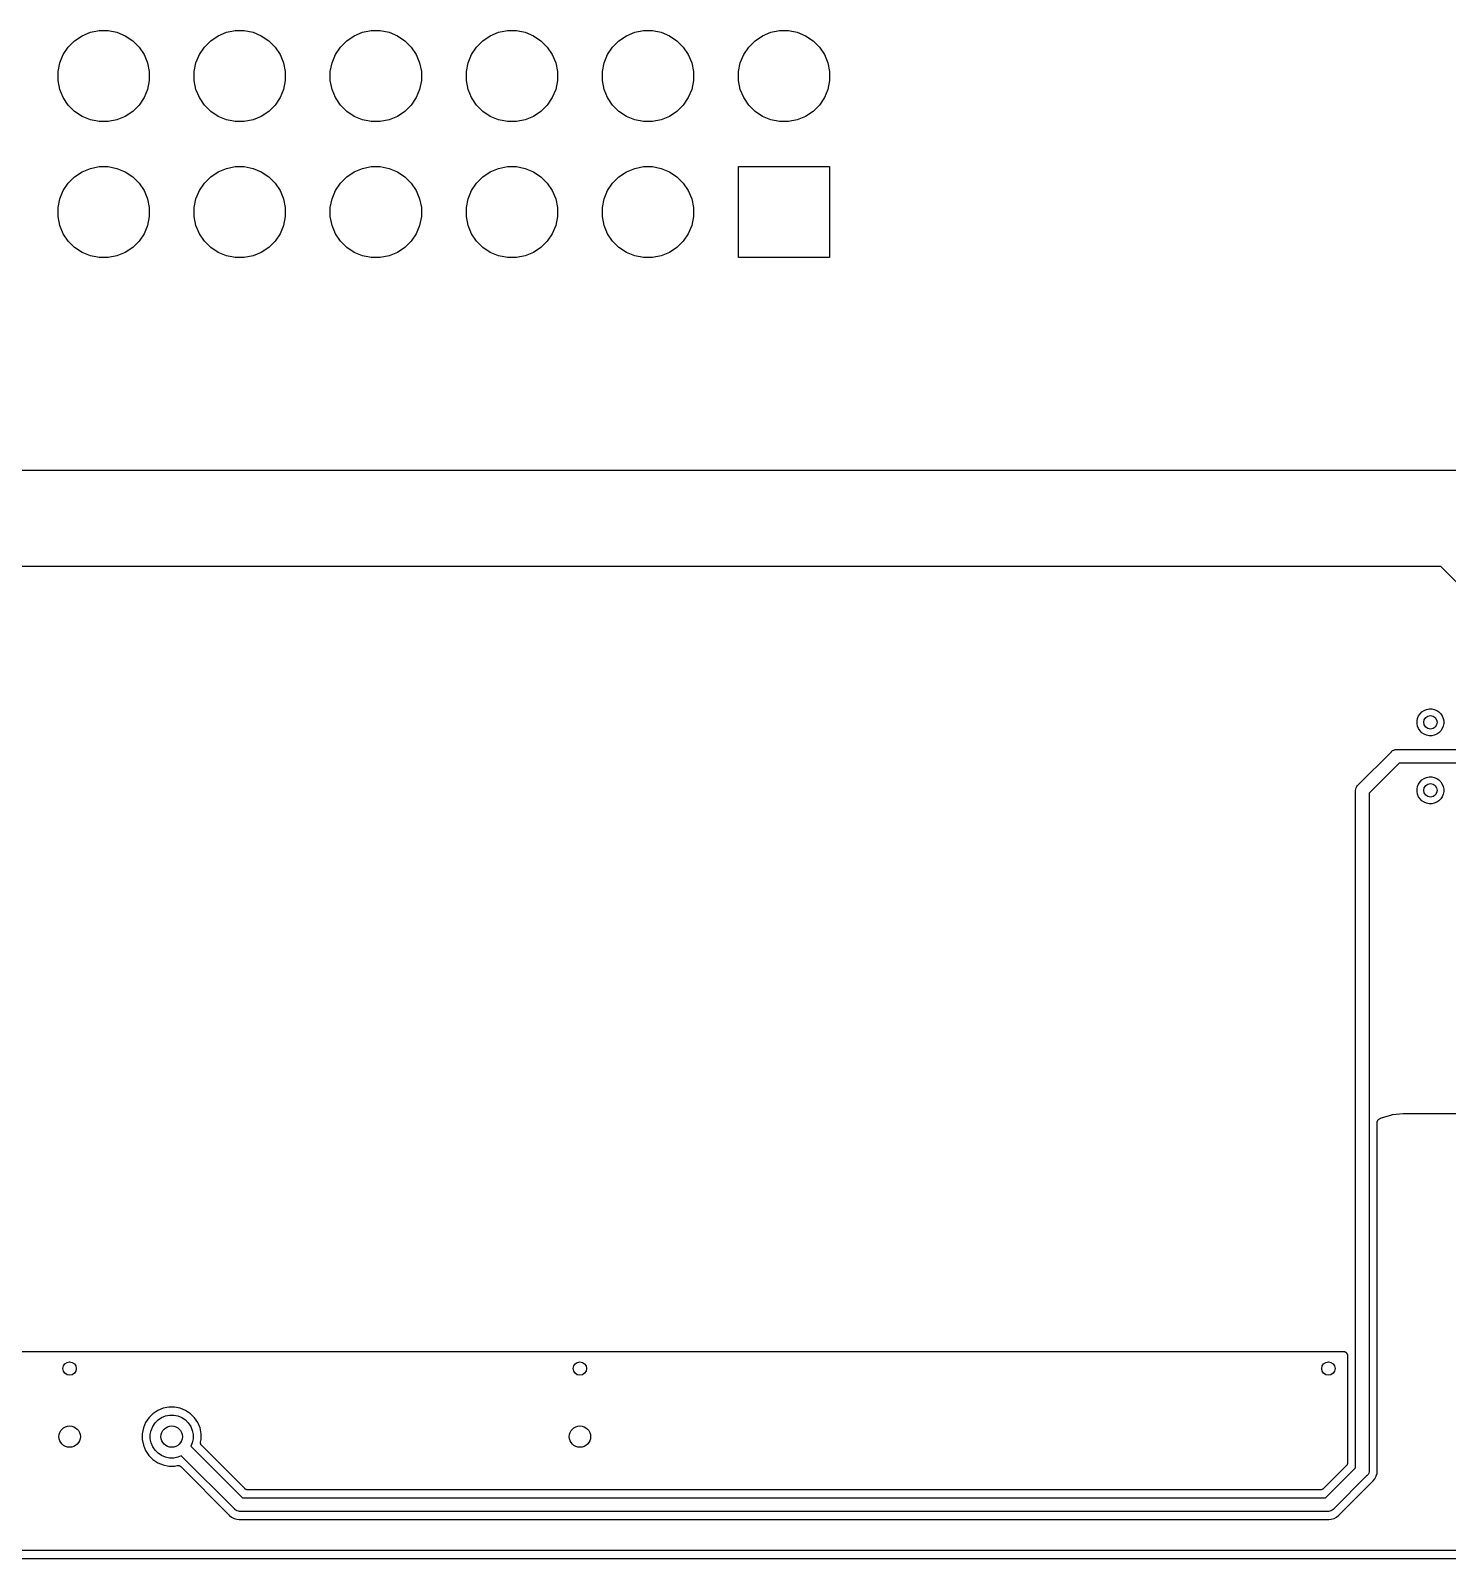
# Model space of a CAD drawing. Extents: x 4.56 to 9.07, y -4.98 to -1.89.
# Drawn here: x 5.546 to 6.588, y -3.015 to -1.892 of the extents above; entities that cross this region are included whole.
import ezdxf

# ---------------------------------------------------------------- set-up
doc = ezdxf.new("R2010")
doc.units = 0
doc.header["$MEASUREMENT"] = 0
doc.layers.add('BLACK', color=7, linetype='CONTINUOUS')

msp = doc.modelspace()

# ---------------------------------------------------------------- linework, layer by layer
at = {"layer": 'BLACK', "linetype": 'CONTINUOUS'}
for p, q in [((5.57867, -1.89901), (5.58415, -1.89534)), ((5.58415, -1.89534), (5.59024, -1.89282)), ((5.59024, -1.89282), (5.5967, -1.89154)), ((5.5967, -1.89154), (5.6033, -1.89154)), ((5.6033, -1.89154), (5.60976, -1.89282)), ((5.60976, -1.89282), (5.61585, -1.89534)), ((5.61585, -1.89534), (5.62133, -1.89901)), ((5.67867, -1.89901), (5.68415, -1.89534)), ((5.68415, -1.89534), (5.69024, -1.89282)), ((5.69024, -1.89282), (5.6967, -1.89154)), ((5.6967, -1.89154), (5.7033, -1.89154)), ((5.7033, -1.89154), (5.70976, -1.89282)), ((5.70976, -1.89282), (5.71585, -1.89534)), ((5.71585, -1.89534), (5.72133, -1.89901)), ((5.77867, -1.89901), (5.78415, -1.89534)), ((5.78415, -1.89534), (5.79024, -1.89282)), ((5.79024, -1.89282), (5.7967, -1.89154)), ((5.7967, -1.89154), (5.8033, -1.89154)), ((5.8033, -1.89154), (5.80976, -1.89282)), ((5.80976, -1.89282), (5.81585, -1.89534)), ((5.81585, -1.89534), (5.82133, -1.89901)), ((5.87867, -1.89901), (5.88415, -1.89534)), ((5.88415, -1.89534), (5.89024, -1.89282)), ((5.89024, -1.89282), (5.8967, -1.89154)), ((5.8967, -1.89154), (5.9033, -1.89154)), ((5.9033, -1.89154), (5.90976, -1.89282)), ((5.90976, -1.89282), (5.91585, -1.89534)), ((5.91585, -1.89534), (5.92133, -1.89901)), ((5.97867, -1.89901), (5.98415, -1.89534)), ((5.98415, -1.89534), (5.99024, -1.89282)), ((5.99024, -1.89282), (5.9967, -1.89154)), ((5.9967, -1.89154), (6.0033, -1.89154)), ((6.0033, -1.89154), (6.00976, -1.89282)), ((6.00976, -1.89282), (6.01585, -1.89534)), ((6.01585, -1.89534), (6.02133, -1.89901)), ((6.07867, -1.89901), (6.08415, -1.89534)), ((6.08415, -1.89534), (6.09024, -1.89282)), ((6.09024, -1.89282), (6.0967, -1.89154)), ((6.0967, -1.89154), (6.1033, -1.89154)), ((6.1033, -1.89154), (6.10976, -1.89282)), ((6.10976, -1.89282), (6.11585, -1.89534)), ((6.11585, -1.89534), (6.12133, -1.89901)), ((5.56782, -1.91524), (5.57034, -1.90915)), ((5.57034, -1.90915), (5.57401, -1.90367)), ((5.57401, -1.90367), (5.57867, -1.89901)), ((5.62133, -1.89901), (5.62599, -1.90367)), ((5.62599, -1.90367), (5.62966, -1.90915)), ((5.62966, -1.90915), (5.63218, -1.91524)), ((5.66782, -1.91524), (5.67034, -1.90915)), ((5.67034, -1.90915), (5.67401, -1.90367)), ((5.67401, -1.90367), (5.67867, -1.89901)), ((5.72133, -1.89901), (5.72599, -1.90367)), ((5.72599, -1.90367), (5.72966, -1.90915)), ((5.72966, -1.90915), (5.73218, -1.91524)), ((5.76782, -1.91524), (5.77034, -1.90915)), ((5.77034, -1.90915), (5.77401, -1.90367)), ((5.77401, -1.90367), (5.77867, -1.89901)), ((5.82133, -1.89901), (5.82599, -1.90367)), ((5.82599, -1.90367), (5.82966, -1.90915)), ((5.82966, -1.90915), (5.83218, -1.91524)), ((5.86782, -1.91524), (5.87034, -1.90915)), ((5.87034, -1.90915), (5.87401, -1.90367)), ((5.87401, -1.90367), (5.87867, -1.89901)), ((5.92133, -1.89901), (5.92599, -1.90367)), ((5.92599, -1.90367), (5.92966, -1.90915)), ((5.92966, -1.90915), (5.93218, -1.91524)), ((5.96782, -1.91524), (5.97034, -1.90915)), ((5.97034, -1.90915), (5.97401, -1.90367)), ((5.97401, -1.90367), (5.97867, -1.89901)), ((6.02133, -1.89901), (6.02599, -1.90367)), ((6.02599, -1.90367), (6.02966, -1.90915)), ((6.02966, -1.90915), (6.03218, -1.91524)), ((6.06782, -1.91524), (6.07034, -1.90915)), ((6.07034, -1.90915), (6.07401, -1.90367)), ((6.07401, -1.90367), (6.07867, -1.89901)), ((6.12133, -1.89901), (6.12599, -1.90367)), ((6.12599, -1.90367), (6.12966, -1.90915)), ((6.12966, -1.90915), (6.13218, -1.91524)), ((5.56654, -1.9217), (5.56782, -1.91524)), ((5.63218, -1.91524), (5.63346, -1.9217)), ((5.66654, -1.9217), (5.66782, -1.91524)), ((5.73218, -1.91524), (5.73346, -1.9217)), ((5.76654, -1.9217), (5.76782, -1.91524)), ((5.83218, -1.91524), (5.83346, -1.9217)), ((5.86654, -1.9217), (5.86782, -1.91524)), ((5.93218, -1.91524), (5.93346, -1.9217)), ((5.96654, -1.9217), (5.96782, -1.91524)), ((6.03218, -1.91524), (6.03346, -1.9217)), ((6.06654, -1.9217), (6.06782, -1.91524)), ((6.13218, -1.91524), (6.13346, -1.9217)), ((5.56654, -1.9283), (5.56654, -1.9217)), ((5.56782, -1.93476), (5.56654, -1.9283)), ((5.63346, -1.9283), (5.63218, -1.93476)), ((5.63346, -1.9217), (5.63346, -1.9283)), ((5.66654, -1.9283), (5.66654, -1.9217)), ((5.66782, -1.93476), (5.66654, -1.9283)), ((5.73346, -1.9283), (5.73218, -1.93476)), ((5.73346, -1.9217), (5.73346, -1.9283)), ((5.76654, -1.9283), (5.76654, -1.9217)), ((5.76782, -1.93476), (5.76654, -1.9283)), ((5.83346, -1.9283), (5.83218, -1.93476)), ((5.83346, -1.9217), (5.83346, -1.9283)), ((5.86654, -1.9283), (5.86654, -1.9217)), ((5.86782, -1.93476), (5.86654, -1.9283)), ((5.93346, -1.9283), (5.93218, -1.93476)), ((5.93346, -1.9217), (5.93346, -1.9283)), ((5.96654, -1.9283), (5.96654, -1.9217)), ((5.96782, -1.93476), (5.96654, -1.9283)), ((6.03346, -1.9283), (6.03218, -1.93476)), ((6.03346, -1.9217), (6.03346, -1.9283)), ((6.06654, -1.9283), (6.06654, -1.9217)), ((6.06782, -1.93476), (6.06654, -1.9283)), ((6.13346, -1.9283), (6.13218, -1.93476)), ((6.13346, -1.9217), (6.13346, -1.9283)), ((5.57034, -1.94085), (5.56782, -1.93476)), ((5.57401, -1.94633), (5.57034, -1.94085)), ((5.62966, -1.94085), (5.62599, -1.94633)), ((5.63218, -1.93476), (5.62966, -1.94085)), ((5.67034, -1.94085), (5.66782, -1.93476)), ((5.67401, -1.94633), (5.67034, -1.94085)), ((5.72966, -1.94085), (5.72599, -1.94633)), ((5.73218, -1.93476), (5.72966, -1.94085)), ((5.77034, -1.94085), (5.76782, -1.93476)), ((5.77401, -1.94633), (5.77034, -1.94085)), ((5.82966, -1.94085), (5.82599, -1.94633)), ((5.83218, -1.93476), (5.82966, -1.94085)), ((5.87034, -1.94085), (5.86782, -1.93476)), ((5.87401, -1.94633), (5.87034, -1.94085)), ((5.92966, -1.94085), (5.92599, -1.94633)), ((5.93218, -1.93476), (5.92966, -1.94085)), ((5.97034, -1.94085), (5.96782, -1.93476)), ((5.97401, -1.94633), (5.97034, -1.94085)), ((6.02966, -1.94085), (6.02599, -1.94633)), ((6.03218, -1.93476), (6.02966, -1.94085)), ((6.07034, -1.94085), (6.06782, -1.93476)), ((6.07401, -1.94633), (6.07034, -1.94085)), ((6.12966, -1.94085), (6.12599, -1.94633)), ((6.13218, -1.93476), (6.12966, -1.94085)), ((5.57867, -1.95099), (5.57401, -1.94633)), ((5.58415, -1.95466), (5.57867, -1.95099)), ((5.62133, -1.95099), (5.61585, -1.95466)), ((5.62599, -1.94633), (5.62133, -1.95099)), ((5.67867, -1.95099), (5.67401, -1.94633)), ((5.68415, -1.95466), (5.67867, -1.95099)), ((5.72133, -1.95099), (5.71585, -1.95466)), ((5.72599, -1.94633), (5.72133, -1.95099)), ((5.77867, -1.95099), (5.77401, -1.94633)), ((5.78415, -1.95466), (5.77867, -1.95099)), ((5.82133, -1.95099), (5.81585, -1.95466)), ((5.82599, -1.94633), (5.82133, -1.95099)), ((5.87867, -1.95099), (5.87401, -1.94633)), ((5.88415, -1.95466), (5.87867, -1.95099)), ((5.92133, -1.95099), (5.91585, -1.95466)), ((5.92599, -1.94633), (5.92133, -1.95099)), ((5.97867, -1.95099), (5.97401, -1.94633)), ((5.98415, -1.95466), (5.97867, -1.95099)), ((6.02133, -1.95099), (6.01585, -1.95466)), ((6.02599, -1.94633), (6.02133, -1.95099)), ((6.07867, -1.95099), (6.07401, -1.94633)), ((6.08415, -1.95466), (6.07867, -1.95099)), ((6.12133, -1.95099), (6.11585, -1.95466)), ((6.12599, -1.94633), (6.12133, -1.95099)), ((5.59024, -1.95718), (5.58415, -1.95466)), ((5.5967, -1.95846), (5.59024, -1.95718)), ((5.6033, -1.95846), (5.5967, -1.95846)), ((5.60976, -1.95718), (5.6033, -1.95846)), ((5.61585, -1.95466), (5.60976, -1.95718)), ((5.69024, -1.95718), (5.68415, -1.95466)), ((5.6967, -1.95846), (5.69024, -1.95718)), ((5.7033, -1.95846), (5.6967, -1.95846)), ((5.70976, -1.95718), (5.7033, -1.95846)), ((5.71585, -1.95466), (5.70976, -1.95718)), ((5.79024, -1.95718), (5.78415, -1.95466)), ((5.7967, -1.95846), (5.79024, -1.95718)), ((5.8033, -1.95846), (5.7967, -1.95846)), ((5.80976, -1.95718), (5.8033, -1.95846)), ((5.81585, -1.95466), (5.80976, -1.95718)), ((5.89024, -1.95718), (5.88415, -1.95466)), ((5.8967, -1.95846), (5.89024, -1.95718)), ((5.9033, -1.95846), (5.8967, -1.95846)), ((5.90976, -1.95718), (5.9033, -1.95846)), ((5.91585, -1.95466), (5.90976, -1.95718)), ((5.99024, -1.95718), (5.98415, -1.95466)), ((5.9967, -1.95846), (5.99024, -1.95718)), ((6.0033, -1.95846), (5.9967, -1.95846)), ((6.00976, -1.95718), (6.0033, -1.95846)), ((6.01585, -1.95466), (6.00976, -1.95718)), ((6.09024, -1.95718), (6.08415, -1.95466)), ((6.0967, -1.95846), (6.09024, -1.95718)), ((6.1033, -1.95846), (6.0967, -1.95846)), ((6.10976, -1.95718), (6.1033, -1.95846)), ((6.11585, -1.95466), (6.10976, -1.95718)), ((5.57867, -1.99901), (5.58415, -1.99534)), ((5.58415, -1.99534), (5.59024, -1.99282)), ((5.59024, -1.99282), (5.5967, -1.99154)), ((5.5967, -1.99154), (5.6033, -1.99154)), ((5.6033, -1.99154), (5.60976, -1.99282)), ((5.60976, -1.99282), (5.61585, -1.99534)), ((5.61585, -1.99534), (5.62133, -1.99901)), ((5.67867, -1.99901), (5.68415, -1.99534)), ((5.68415, -1.99534), (5.69024, -1.99282)), ((5.69024, -1.99282), (5.6967, -1.99154)), ((5.6967, -1.99154), (5.7033, -1.99154)), ((5.7033, -1.99154), (5.70976, -1.99282)), ((5.70976, -1.99282), (5.71585, -1.99534)), ((5.71585, -1.99534), (5.72133, -1.99901)), ((5.77867, -1.99901), (5.78415, -1.99534)), ((5.78415, -1.99534), (5.79024, -1.99282)), ((5.79024, -1.99282), (5.7967, -1.99154)), ((5.7967, -1.99154), (5.8033, -1.99154)), ((5.8033, -1.99154), (5.80976, -1.99282)), ((5.80976, -1.99282), (5.81585, -1.99534)), ((5.81585, -1.99534), (5.82133, -1.99901)), ((5.87867, -1.99901), (5.88415, -1.99534)), ((5.88415, -1.99534), (5.89024, -1.99282)), ((5.89024, -1.99282), (5.8967, -1.99154)), ((5.8967, -1.99154), (5.9033, -1.99154)), ((5.9033, -1.99154), (5.90976, -1.99282)), ((5.90976, -1.99282), (5.91585, -1.99534)), ((5.91585, -1.99534), (5.92133, -1.99901)), ((5.97867, -1.99901), (5.98415, -1.99534)), ((5.98415, -1.99534), (5.99024, -1.99282)), ((5.99024, -1.99282), (5.9967, -1.99154)), ((5.9967, -1.99154), (6.0033, -1.99154)), ((6.0033, -1.99154), (6.00976, -1.99282)), ((6.00976, -1.99282), (6.01585, -1.99534)), ((6.01585, -1.99534), (6.02133, -1.99901)), ((6.06654, -2.05846), (6.06654, -1.99154)), ((6.06654, -1.99154), (6.13346, -1.99154)), ((6.13346, -1.99154), (6.13346, -2.05846)), ((5.56782, -2.01524), (5.57034, -2.00915)), ((5.57034, -2.00915), (5.57401, -2.00367)), ((5.57401, -2.00367), (5.57867, -1.99901)), ((5.62133, -1.99901), (5.62599, -2.00367)), ((5.62599, -2.00367), (5.62966, -2.00915)), ((5.62966, -2.00915), (5.63218, -2.01524)), ((5.66782, -2.01524), (5.67034, -2.00915)), ((5.67034, -2.00915), (5.67401, -2.00367)), ((5.67401, -2.00367), (5.67867, -1.99901)), ((5.72133, -1.99901), (5.72599, -2.00367)), ((5.72599, -2.00367), (5.72966, -2.00915)), ((5.72966, -2.00915), (5.73218, -2.01524)), ((5.76782, -2.01524), (5.77034, -2.00915)), ((5.77034, -2.00915), (5.77401, -2.00367)), ((5.77401, -2.00367), (5.77867, -1.99901)), ((5.82133, -1.99901), (5.82599, -2.00367)), ((5.82599, -2.00367), (5.82966, -2.00915)), ((5.82966, -2.00915), (5.83218, -2.01524)), ((5.86782, -2.01524), (5.87034, -2.00915)), ((5.87034, -2.00915), (5.87401, -2.00367)), ((5.87401, -2.00367), (5.87867, -1.99901)), ((5.92133, -1.99901), (5.92599, -2.00367)), ((5.92599, -2.00367), (5.92966, -2.00915)), ((5.92966, -2.00915), (5.93218, -2.01524)), ((5.96782, -2.01524), (5.97034, -2.00915)), ((5.97034, -2.00915), (5.97401, -2.00367)), ((5.97401, -2.00367), (5.97867, -1.99901)), ((6.02133, -1.99901), (6.02599, -2.00367)), ((6.02599, -2.00367), (6.02966, -2.00915)), ((6.02966, -2.00915), (6.03218, -2.01524)), ((5.56654, -2.0217), (5.56782, -2.01524)), ((5.63218, -2.01524), (5.63346, -2.0217)), ((5.66654, -2.0217), (5.66782, -2.01524)), ((5.73218, -2.01524), (5.73346, -2.0217)), ((5.76654, -2.0217), (5.76782, -2.01524)), ((5.83218, -2.01524), (5.83346, -2.0217)), ((5.86654, -2.0217), (5.86782, -2.01524)), ((5.93218, -2.01524), (5.93346, -2.0217)), ((5.96654, -2.0217), (5.96782, -2.01524)), ((6.03218, -2.01524), (6.03346, -2.0217)), ((5.56654, -2.0283), (5.56654, -2.0217)), ((5.56782, -2.03476), (5.56654, -2.0283)), ((5.63346, -2.0283), (5.63218, -2.03476)), ((5.63346, -2.0217), (5.63346, -2.0283)), ((5.66654, -2.0283), (5.66654, -2.0217)), ((5.66782, -2.03476), (5.66654, -2.0283)), ((5.73346, -2.0283), (5.73218, -2.03476)), ((5.73346, -2.0217), (5.73346, -2.0283)), ((5.76654, -2.0283), (5.76654, -2.0217)), ((5.76782, -2.03476), (5.76654, -2.0283)), ((5.83346, -2.0283), (5.83218, -2.03476)), ((5.83346, -2.0217), (5.83346, -2.0283)), ((5.86654, -2.0283), (5.86654, -2.0217)), ((5.86782, -2.03476), (5.86654, -2.0283)), ((5.93346, -2.0283), (5.93218, -2.03476)), ((5.93346, -2.0217), (5.93346, -2.0283)), ((5.96654, -2.0283), (5.96654, -2.0217)), ((5.96782, -2.03476), (5.96654, -2.0283)), ((6.03346, -2.0283), (6.03218, -2.03476)), ((6.03346, -2.0217), (6.03346, -2.0283)), ((5.57034, -2.04085), (5.56782, -2.03476)), ((5.57401, -2.04633), (5.57034, -2.04085)), ((5.62966, -2.04085), (5.62599, -2.04633)), ((5.63218, -2.03476), (5.62966, -2.04085)), ((5.67034, -2.04085), (5.66782, -2.03476)), ((5.67401, -2.04633), (5.67034, -2.04085)), ((5.72966, -2.04085), (5.72599, -2.04633)), ((5.73218, -2.03476), (5.72966, -2.04085)), ((5.77034, -2.04085), (5.76782, -2.03476)), ((5.77401, -2.04633), (5.77034, -2.04085)), ((5.82966, -2.04085), (5.82599, -2.04633)), ((5.83218, -2.03476), (5.82966, -2.04085)), ((5.87034, -2.04085), (5.86782, -2.03476)), ((5.87401, -2.04633), (5.87034, -2.04085)), ((5.92966, -2.04085), (5.92599, -2.04633)), ((5.93218, -2.03476), (5.92966, -2.04085)), ((5.97034, -2.04085), (5.96782, -2.03476)), ((5.97401, -2.04633), (5.97034, -2.04085)), ((6.02966, -2.04085), (6.02599, -2.04633)), ((6.03218, -2.03476), (6.02966, -2.04085)), ((5.57867, -2.05099), (5.57401, -2.04633)), ((5.58415, -2.05466), (5.57867, -2.05099)), ((5.59024, -2.05718), (5.58415, -2.05466)), ((5.61585, -2.05466), (5.60976, -2.05718)), ((5.62133, -2.05099), (5.61585, -2.05466)), ((5.62599, -2.04633), (5.62133, -2.05099)), ((5.67867, -2.05099), (5.67401, -2.04633)), ((5.68415, -2.05466), (5.67867, -2.05099)), ((5.69024, -2.05718), (5.68415, -2.05466)), ((5.71585, -2.05466), (5.70976, -2.05718)), ((5.72133, -2.05099), (5.71585, -2.05466)), ((5.72599, -2.04633), (5.72133, -2.05099)), ((5.77867, -2.05099), (5.77401, -2.04633)), ((5.78415, -2.05466), (5.77867, -2.05099)), ((5.79024, -2.05718), (5.78415, -2.05466)), ((5.81585, -2.05466), (5.80976, -2.05718)), ((5.82133, -2.05099), (5.81585, -2.05466)), ((5.82599, -2.04633), (5.82133, -2.05099)), ((5.87867, -2.05099), (5.87401, -2.04633)), ((5.88415, -2.05466), (5.87867, -2.05099)), ((5.89024, -2.05718), (5.88415, -2.05466)), ((5.91585, -2.05466), (5.90976, -2.05718)), ((5.92133, -2.05099), (5.91585, -2.05466)), ((5.92599, -2.04633), (5.92133, -2.05099)), ((5.97867, -2.05099), (5.97401, -2.04633)), ((5.98415, -2.05466), (5.97867, -2.05099)), ((5.99024, -2.05718), (5.98415, -2.05466)), ((6.01585, -2.05466), (6.00976, -2.05718)), ((6.02133, -2.05099), (6.01585, -2.05466)), ((6.02599, -2.04633), (6.02133, -2.05099)), ((5.5967, -2.05846), (5.59024, -2.05718)), ((5.6033, -2.05846), (5.5967, -2.05846)), ((5.60976, -2.05718), (5.6033, -2.05846)), ((5.6967, -2.05846), (5.69024, -2.05718)), ((5.7033, -2.05846), (5.6967, -2.05846)), ((5.70976, -2.05718), (5.7033, -2.05846)), ((5.7967, -2.05846), (5.79024, -2.05718)), ((5.8033, -2.05846), (5.7967, -2.05846)), ((5.80976, -2.05718), (5.8033, -2.05846)), ((5.8967, -2.05846), (5.89024, -2.05718)), ((5.9033, -2.05846), (5.8967, -2.05846)), ((5.90976, -2.05718), (5.9033, -2.05846)), ((5.9967, -2.05846), (5.99024, -2.05718)), ((6.0033, -2.05846), (5.9967, -2.05846)), ((6.00976, -2.05718), (6.0033, -2.05846)), ((6.13346, -2.05846), (6.06654, -2.05846)), ((5.13968, -2.21457), (6.59559, -2.21457)), ((6.58265, -2.28543), (5.12674, -2.28543)), ((6.66457, -2.36735), (6.58265, -2.28543)), ((6.56873, -2.39235), (6.57034, -2.39128)), ((6.57034, -2.39128), (6.57213, -2.39054)), ((6.57213, -2.39054), (6.57403, -2.39016)), ((6.57403, -2.39016), (6.57597, -2.39016)), ((6.57597, -2.39016), (6.57787, -2.39054)), ((6.57787, -2.39054), (6.57966, -2.39128)), ((6.57966, -2.39128), (6.58127, -2.39235)), ((6.56516, -2.39903), (6.56554, -2.39713)), ((6.56516, -2.40097), (6.56516, -2.39903)), ((6.56554, -2.40287), (6.56516, -2.40097)), ((6.56554, -2.39713), (6.56628, -2.39534)), ((6.56628, -2.40466), (6.56554, -2.40287)), ((6.56628, -2.39534), (6.56735, -2.39373)), ((6.56735, -2.39373), (6.56873, -2.39235)), ((6.58127, -2.39235), (6.58265, -2.39373)), ((6.58265, -2.39373), (6.58372, -2.39534)), ((6.58372, -2.39534), (6.58446, -2.39713)), ((6.58446, -2.40287), (6.58372, -2.40466)), ((6.58446, -2.39713), (6.58484, -2.39903)), ((6.58484, -2.40097), (6.58446, -2.40287)), ((6.58484, -2.39903), (6.58484, -2.40097)), ((6.56735, -2.40627), (6.56628, -2.40466)), ((6.56873, -2.40765), (6.56735, -2.40627)), ((6.57034, -2.40872), (6.56873, -2.40765)), ((6.57213, -2.40946), (6.57034, -2.40872)), ((6.57403, -2.40984), (6.57213, -2.40946)), ((6.57597, -2.40984), (6.57403, -2.40984)), ((6.57787, -2.40946), (6.57597, -2.40984)), ((6.57966, -2.40872), (6.57787, -2.40946)), ((6.58127, -2.40765), (6.57966, -2.40872)), ((6.58265, -2.40627), (6.58127, -2.40765)), ((6.58372, -2.40466), (6.58265, -2.40627)), ((6.52164, -2.44629), (6.54629, -2.42164)), ((6.54629, -2.42164), (6.54645, -2.42145)), ((6.54645, -2.42145), (6.54721, -2.42082)), ((6.54721, -2.42082), (6.54808, -2.42036)), ((6.54808, -2.42036), (6.54902, -2.42007)), ((6.54902, -2.42007), (6.54975, -2.42)), ((6.54975, -2.42), (6.55, -2.41998)), ((6.55, -2.41998), (6.55025, -2.42)), ((6.55025, -2.42), (6.62475, -2.42)), ((6.55207, -2.43), (6.53, -2.45207)), ((6.62293, -2.43), (6.55207, -2.43)), ((6.52007, -2.44902), (6.52036, -2.44808)), ((6.52036, -2.44808), (6.52082, -2.44721)), ((6.52036, -2.44808), (6.52036, -2.44808)), ((6.52082, -2.44721), (6.52145, -2.44645)), ((6.52145, -2.44645), (6.52164, -2.44629)), ((6.56516, -2.44903), (6.56554, -2.44713)), ((6.56554, -2.44713), (6.56628, -2.44534)), ((6.56628, -2.44534), (6.56735, -2.44373)), ((6.56735, -2.44373), (6.56873, -2.44235)), ((6.56873, -2.44235), (6.57034, -2.44128)), ((6.57034, -2.44128), (6.57213, -2.44054)), ((6.57213, -2.44054), (6.57403, -2.44016)), ((6.57403, -2.44016), (6.57597, -2.44016)), ((6.57597, -2.44016), (6.57787, -2.44054)), ((6.57787, -2.44054), (6.57966, -2.44128)), ((6.57966, -2.44128), (6.58127, -2.44235)), ((6.58127, -2.44235), (6.58265, -2.44373)), ((6.58265, -2.44373), (6.58372, -2.44534)), ((6.58372, -2.44534), (6.58446, -2.44713)), ((6.58446, -2.44713), (6.58484, -2.44903)), ((6.51998, -2.45), (6.52007, -2.44902)), ((6.52, -2.45025), (6.51998, -2.45)), ((6.52, -2.94793), (6.52, -2.45025)), ((6.53, -2.45207), (6.53, -2.94975)), ((6.56516, -2.45097), (6.56516, -2.44903)), ((6.56554, -2.45287), (6.56516, -2.45097)), ((6.56628, -2.45466), (6.56554, -2.45287)), ((6.56735, -2.45627), (6.56628, -2.45466)), ((6.56873, -2.45765), (6.56735, -2.45627)), ((6.57034, -2.45872), (6.56873, -2.45765)), ((6.57213, -2.45946), (6.57034, -2.45872)), ((6.57966, -2.45872), (6.57787, -2.45946)), ((6.58127, -2.45765), (6.57966, -2.45872)), ((6.58265, -2.45627), (6.58127, -2.45765)), ((6.58372, -2.45466), (6.58265, -2.45627)), ((6.58446, -2.45287), (6.58372, -2.45466)), ((6.58484, -2.45097), (6.58446, -2.45287)), ((6.58484, -2.44903), (6.58484, -2.45097)), ((6.57403, -2.45984), (6.57213, -2.45946)), ((6.57597, -2.45984), (6.57403, -2.45984)), ((6.57787, -2.45946), (6.57597, -2.45984)), ((6.53591, -2.69405), (6.53592, -2.69392)), ((6.53591, -2.69409), (6.53591, -2.69405)), ((6.53591, -2.94932), (6.53591, -2.69409)), ((6.53592, -2.69379), (6.53595, -2.69363)), ((6.53592, -2.69392), (6.53592, -2.69379)), ((6.53595, -2.69363), (6.53597, -2.69348)), ((6.53597, -2.69348), (6.53601, -2.69335)), ((6.53601, -2.69335), (6.53604, -2.69322)), ((6.53604, -2.69322), (6.5361, -2.69308)), ((6.5361, -2.69308), (6.53614, -2.69293)), ((6.53614, -2.69293), (6.53621, -2.69281)), ((6.53621, -2.69281), (6.53626, -2.69269)), ((6.53626, -2.69269), (6.53635, -2.69256)), ((6.53635, -2.69256), (6.53642, -2.69242)), ((6.53642, -2.69242), (6.53651, -2.69232)), ((6.53651, -2.69232), (6.53658, -2.69221)), ((6.53658, -2.69221), (6.53669, -2.6921)), ((6.53669, -2.6921), (6.53679, -2.69198)), ((6.53679, -2.69198), (6.53689, -2.6919)), ((6.53689, -2.6919), (6.53699, -2.69181)), ((6.53699, -2.69181), (6.53712, -2.69172)), ((6.53712, -2.69172), (6.53724, -2.69162)), ((6.53724, -2.69162), (6.53736, -2.69156)), ((6.53736, -2.69156), (6.53747, -2.69149)), ((6.53747, -2.69149), (6.53859, -2.69089)), ((6.53859, -2.69088), (6.53863, -2.69087)), ((6.53859, -2.69089), (6.53859, -2.69088)), ((6.53859, -2.69088), (6.53859, -2.69088)), ((6.53859, -2.69088), (6.53859, -2.69088)), ((6.53863, -2.69087), (6.53887, -2.69077)), ((6.53887, -2.69077), (6.53912, -2.69066)), ((6.53912, -2.69066), (6.54657, -2.6884)), ((6.54657, -2.6884), (6.54658, -2.6884)), ((6.54658, -2.6884), (6.54661, -2.68839)), ((6.54658, -2.6884), (6.54658, -2.6884)), ((6.54658, -2.6884), (6.54658, -2.6884)), ((6.54661, -2.68839), (6.54688, -2.68834)), ((6.54688, -2.68834), (6.54714, -2.68829)), ((6.54714, -2.68829), (6.55503, -2.68751)), ((6.55503, -2.68751), (6.55507, -2.68751)), ((6.55507, -2.68751), (6.5552, -2.68751)), ((6.5552, -2.68751), (6.55532, -2.6875)), ((6.55532, -2.6875), (6.76968, -2.6875)), ((4.79586, -2.8625), (6.51114, -2.8625)), ((6.51114, -2.8625), (6.51116, -2.8625)), ((6.51116, -2.8625), (6.51116, -2.8625)), ((6.51116, -2.8625), (6.51116, -2.8625)), ((6.51116, -2.8625), (6.51118, -2.8625)), ((6.51118, -2.8625), (6.51146, -2.86253)), ((6.51146, -2.86253), (6.51174, -2.86256)), ((6.51174, -2.86256), (6.51175, -2.86256)), ((6.51175, -2.86256), (6.51176, -2.86256)), ((6.51176, -2.86256), (6.51202, -2.86265)), ((6.51202, -2.86265), (6.51229, -2.86273)), ((6.51229, -2.86273), (6.5123, -2.86274)), ((6.5123, -2.86274), (6.5123, -2.86274)), ((6.5123, -2.86274), (6.51255, -2.86287)), ((6.51255, -2.86287), (6.51279, -2.863)), ((6.51279, -2.863), (6.5128, -2.86301)), ((6.5128, -2.86301), (6.51281, -2.86302)), ((6.51281, -2.86302), (6.51302, -2.8632)), ((6.51302, -2.8632), (6.51324, -2.86337)), ((6.51324, -2.86337), (6.51324, -2.86338)), ((6.51324, -2.86338), (6.51325, -2.86339)), ((6.51325, -2.86339), (6.51342, -2.8636)), ((6.51342, -2.8636), (6.5136, -2.86382)), ((6.5136, -2.86382), (6.51361, -2.86383)), ((6.51361, -2.86383), (6.51361, -2.86384)), ((6.51361, -2.86384), (6.51374, -2.86408)), ((6.51374, -2.86408), (6.51387, -2.86433)), ((6.51387, -2.86433), (6.51387, -2.86434)), ((6.51387, -2.86434), (6.51388, -2.86435)), ((6.51388, -2.86435), (6.51396, -2.86461)), ((6.51396, -2.86461), (6.51404, -2.86488)), ((6.51404, -2.86488), (6.51404, -2.86489)), ((6.51404, -2.86489), (6.51404, -2.8649)), ((6.51404, -2.8649), (6.51407, -2.86517)), ((6.51407, -2.86517), (6.51409, -2.86545)), ((6.51409, -2.86545), (6.51409, -2.94426)), ((5.6362, -2.90818), (5.63318, -2.9112)), ((5.63974, -2.90581), (5.6362, -2.90818)), ((5.64368, -2.90418), (5.63974, -2.90581)), ((5.64787, -2.90335), (5.64368, -2.90418)), ((5.65213, -2.90335), (5.64787, -2.90335)), ((5.65632, -2.90418), (5.65213, -2.90335)), ((5.66026, -2.90581), (5.65632, -2.90418)), ((5.6638, -2.90818), (5.66026, -2.90581)), ((5.66682, -2.9112), (5.6638, -2.90818)), ((5.62918, -2.91868), (5.62835, -2.92287)), ((5.63081, -2.91474), (5.62918, -2.91868)), ((5.63318, -2.9112), (5.63081, -2.91474)), ((5.63486, -2.92041), (5.63604, -2.91754)), ((5.63604, -2.91754), (5.63777, -2.91496)), ((5.63777, -2.91496), (5.63996, -2.91277)), ((5.63996, -2.91277), (5.64254, -2.91104)), ((5.64254, -2.91104), (5.64541, -2.90986)), ((5.64541, -2.90986), (5.64845, -2.90925)), ((5.64845, -2.90925), (5.65155, -2.90925)), ((5.65155, -2.90925), (5.65459, -2.90986)), ((5.65459, -2.90986), (5.65746, -2.91104)), ((5.65746, -2.91104), (5.66004, -2.91277)), ((5.66004, -2.91277), (5.66223, -2.91496)), ((5.66223, -2.91496), (5.66396, -2.91754)), ((5.66396, -2.91754), (5.66514, -2.92041)), ((5.66919, -2.91474), (5.66682, -2.9112)), ((5.67082, -2.91868), (5.66919, -2.91474)), ((5.67165, -2.92287), (5.67082, -2.91868)), ((5.62835, -2.92287), (5.62835, -2.92713)), ((5.62835, -2.92713), (5.62918, -2.93132)), ((5.63425, -2.92345), (5.63486, -2.92041)), ((5.63425, -2.92655), (5.63425, -2.92345)), ((5.63486, -2.92959), (5.63425, -2.92655)), ((5.63604, -2.93246), (5.63486, -2.92959)), ((5.66514, -2.92959), (5.66412, -2.93205)), ((5.66514, -2.92041), (5.66575, -2.92345)), ((5.66575, -2.92655), (5.66514, -2.92959)), ((5.66575, -2.92345), (5.66575, -2.92655)), ((5.67122, -2.92955), (5.67125, -2.92928)), ((5.67123, -2.92956), (5.67122, -2.92955)), ((5.67122, -2.92958), (5.67123, -2.92956)), ((5.67125, -2.92985), (5.67122, -2.92958)), ((5.67125, -2.92928), (5.67128, -2.929)), ((5.67128, -2.93012), (5.67125, -2.92985)), ((5.67128, -2.929), (5.67165, -2.92713)), ((5.67128, -2.93014), (5.67128, -2.93012)), ((5.67128, -2.93015), (5.67128, -2.93014)), ((5.67136, -2.93041), (5.67128, -2.93015)), ((5.67144, -2.93068), (5.67136, -2.93041)), ((5.67144, -2.93069), (5.67144, -2.93068)), ((5.67145, -2.9307), (5.67144, -2.93069)), ((5.67158, -2.93094), (5.67145, -2.9307)), ((5.6717, -2.93119), (5.67158, -2.93094)), ((5.67165, -2.92713), (5.67165, -2.92287)), ((5.62918, -2.93132), (5.63081, -2.93526)), ((5.63081, -2.93526), (5.63318, -2.9388)), ((5.63318, -2.9388), (5.6362, -2.94182)), ((5.63777, -2.93504), (5.63604, -2.93246)), ((5.6362, -2.94182), (5.63974, -2.94419)), ((5.63996, -2.93723), (5.63777, -2.93504)), ((5.64254, -2.93896), (5.63996, -2.93723)), ((5.64541, -2.94014), (5.64254, -2.93896)), ((5.64845, -2.94075), (5.64541, -2.94014)), ((5.65155, -2.94075), (5.64845, -2.94075)), ((5.65459, -2.94014), (5.65155, -2.94075)), ((5.65705, -2.93912), (5.65459, -2.94014)), ((5.69629, -2.97836), (5.65705, -2.93912)), ((5.66412, -2.93205), (5.70207, -2.97)), ((5.67171, -2.9312), (5.6717, -2.93119)), ((5.67172, -2.93121), (5.67171, -2.9312)), ((5.67189, -2.93142), (5.67172, -2.93121)), ((5.67206, -2.93164), (5.67189, -2.93142)), ((5.67208, -2.93166), (5.67206, -2.93164)), ((5.67209, -2.93167), (5.67208, -2.93166)), ((5.67208, -2.93166), (5.67208, -2.93166)), ((5.67208, -2.93166), (5.67208, -2.93166)), ((5.70365, -2.96323), (5.67209, -2.93167)), ((5.63974, -2.94419), (5.64368, -2.94582)), ((5.64368, -2.94582), (5.64787, -2.94665)), ((5.64787, -2.94665), (5.65213, -2.94665)), ((5.65213, -2.94665), (5.654, -2.94628)), ((5.654, -2.94628), (5.65402, -2.94628)), ((5.65402, -2.94628), (5.65404, -2.94627)), ((5.65402, -2.94628), (5.65402, -2.94628)), ((5.65402, -2.94628), (5.65402, -2.94628)), ((5.65404, -2.94627), (5.65431, -2.94625)), ((5.65431, -2.94625), (5.65459, -2.94622)), ((5.65459, -2.94622), (5.6546, -2.94623)), ((5.6546, -2.94623), (5.65462, -2.94623)), ((5.65462, -2.94623), (5.65489, -2.94626)), ((5.65489, -2.94626), (5.65516, -2.94628)), ((5.65516, -2.94628), (5.65518, -2.94629)), ((5.65518, -2.94629), (5.65519, -2.94629)), ((5.65519, -2.94629), (5.65545, -2.94637)), ((5.65545, -2.94637), (5.65571, -2.94645)), ((5.65571, -2.94645), (5.65573, -2.94646)), ((5.65573, -2.94646), (5.65574, -2.94646)), ((5.65574, -2.94646), (5.65598, -2.9466)), ((5.65598, -2.9466), (5.65622, -2.94672)), ((5.65622, -2.94672), (5.65623, -2.94673)), ((5.65623, -2.94673), (5.65625, -2.94674)), ((5.65625, -2.94674), (5.65646, -2.94692)), ((5.65646, -2.94692), (5.65667, -2.94709)), ((5.65667, -2.94709), (5.69181, -2.98223)), ((6.51323, -2.94635), (6.49635, -2.96323)), ((6.49793, -2.97), (6.52, -2.94793)), ((6.5134, -2.94614), (6.51323, -2.94635)), ((6.51358, -2.94593), (6.5134, -2.94614)), ((6.51359, -2.94591), (6.51358, -2.94593)), ((6.5136, -2.9459), (6.51359, -2.94591)), ((6.51372, -2.94566), (6.5136, -2.9459)), ((6.51386, -2.94542), (6.51372, -2.94566)), ((6.51387, -2.94539), (6.51386, -2.94541)), ((6.51386, -2.94541), (6.51386, -2.94542)), ((6.51395, -2.94513), (6.51387, -2.94539)), ((6.51403, -2.94487), (6.51395, -2.94513)), ((6.51404, -2.94484), (6.51403, -2.94486)), ((6.51403, -2.94486), (6.51403, -2.94487)), ((6.51406, -2.94457), (6.51404, -2.94484)), ((6.51409, -2.9443), (6.51406, -2.94457)), ((6.51409, -2.94426), (6.51409, -2.94427)), ((6.51409, -2.94427), (6.51409, -2.94427)), ((6.51409, -2.94427), (6.51409, -2.94427)), ((6.51409, -2.94427), (6.51409, -2.9443)), ((6.52855, -2.95355), (6.52836, -2.95371)), ((6.52918, -2.95279), (6.52855, -2.95355)), ((6.52964, -2.95192), (6.52918, -2.95279)), ((6.52993, -2.95098), (6.52964, -2.95192)), ((6.53, -2.95025), (6.52993, -2.95098)), ((6.53, -2.94975), (6.53002, -2.95)), ((6.53002, -2.95), (6.53, -2.95025)), ((6.53522, -2.95386), (6.53575, -2.95214)), ((6.53575, -2.95214), (6.53592, -2.95039)), ((6.53592, -2.94944), (6.53591, -2.94932)), ((6.53592, -2.94957), (6.53592, -2.94944)), ((6.53592, -2.94961), (6.53592, -2.94957)), ((6.53596, -2.95), (6.53592, -2.94961)), ((6.53592, -2.95039), (6.53596, -2.95)), ((6.53592, -2.95039), (6.53592, -2.95039)), ((5.70386, -2.9634), (5.70365, -2.96323)), ((5.70407, -2.96358), (5.70386, -2.9634)), ((5.70409, -2.96359), (5.70407, -2.96358)), ((5.7041, -2.9636), (5.70409, -2.96359)), ((5.70434, -2.96372), (5.7041, -2.9636)), ((5.70458, -2.96386), (5.70434, -2.96372)), ((5.70459, -2.96386), (5.70458, -2.96386)), ((5.70461, -2.96387), (5.70459, -2.96386)), ((5.70487, -2.96395), (5.70461, -2.96387)), ((5.70513, -2.96403), (5.70487, -2.96395)), ((5.70514, -2.96403), (5.70513, -2.96403)), ((5.70516, -2.96404), (5.70514, -2.96403)), ((5.70543, -2.96406), (5.70516, -2.96404)), ((5.7057, -2.96409), (5.70543, -2.96406)), ((5.70573, -2.96409), (5.7057, -2.96409)), ((5.70574, -2.96409), (5.70573, -2.96409)), ((5.70573, -2.96409), (5.70573, -2.96409)), ((5.70573, -2.96409), (5.70573, -2.96409)), ((6.49426, -2.96409), (5.70574, -2.96409)), ((6.49453, -2.96407), (6.49426, -2.96409)), ((6.4948, -2.96404), (6.49453, -2.96407)), ((6.49482, -2.96404), (6.4948, -2.96404)), ((6.49483, -2.96404), (6.49482, -2.96404)), ((6.49509, -2.96396), (6.49483, -2.96404)), ((6.49536, -2.96388), (6.49509, -2.96396)), ((6.49537, -2.96388), (6.49536, -2.96388)), ((6.49538, -2.96387), (6.49537, -2.96388)), ((6.49563, -2.96374), (6.49538, -2.96387)), ((6.49587, -2.96362), (6.49563, -2.96374)), ((6.49588, -2.96361), (6.49587, -2.96362)), ((6.49589, -2.9636), (6.49588, -2.96361)), ((6.49611, -2.96343), (6.49589, -2.9636)), ((6.49632, -2.96326), (6.49611, -2.96343)), ((6.49634, -2.96324), (6.49632, -2.96326)), ((6.49635, -2.96323), (6.49634, -2.96324)), ((6.49634, -2.96324), (6.49634, -2.96324)), ((6.49634, -2.96324), (6.49634, -2.96324)), ((6.52836, -2.95371), (6.50371, -2.97836)), ((6.50819, -2.98223), (6.53223, -2.95819)), ((6.53223, -2.95819), (6.53226, -2.95816)), ((6.53226, -2.95816), (6.53236, -2.95809)), ((6.53236, -2.95809), (6.53244, -2.958)), ((6.53244, -2.958), (6.53275, -2.95775)), ((6.53275, -2.95775), (6.533, -2.95744)), ((6.533, -2.95744), (6.53411, -2.95609)), ((6.533, -2.95744), (6.533, -2.95744)), ((6.53411, -2.95609), (6.53512, -2.95419)), ((6.53512, -2.95419), (6.53522, -2.95386)), ((5.70207, -2.97), (6.49793, -2.97)), ((5.69181, -2.98223), (5.69184, -2.98226)), ((5.69184, -2.98226), (5.69191, -2.98236)), ((5.69191, -2.98236), (5.692, -2.98244)), ((5.692, -2.98244), (5.69225, -2.98275)), ((5.69225, -2.98275), (5.69256, -2.983)), ((5.69256, -2.983), (5.69256, -2.983)), ((5.69256, -2.983), (5.69391, -2.98411)), ((5.69391, -2.98411), (5.69494, -2.98466)), ((5.69494, -2.98466), (5.69581, -2.98512)), ((5.69581, -2.98512), (5.69786, -2.98575)), ((5.69645, -2.97855), (5.69629, -2.97836)), ((5.69721, -2.97918), (5.69645, -2.97855)), ((5.69808, -2.97964), (5.69721, -2.97918)), ((5.69786, -2.98575), (5.69961, -2.98592)), ((5.69902, -2.97993), (5.69808, -2.97964)), ((5.69975, -2.98), (5.69902, -2.97993)), ((5.69961, -2.98592), (5.69961, -2.98592)), ((5.69961, -2.98592), (5.7, -2.98596)), ((5.7, -2.98002), (5.69975, -2.98)), ((5.69975, -2.98), (5.69975, -2.98)), ((5.70025, -2.98), (5.7, -2.98002)), ((5.7, -2.98596), (5.70039, -2.98592)), ((6.49975, -2.98), (5.70025, -2.98)), ((5.70039, -2.98592), (5.70043, -2.98592)), ((5.70043, -2.98592), (5.70056, -2.98592)), ((5.70056, -2.98592), (5.70068, -2.98591)), ((5.70068, -2.98591), (6.49932, -2.98591)), ((6.49932, -2.98591), (6.49936, -2.98591)), ((6.49936, -2.98591), (6.49948, -2.98592)), ((6.49948, -2.98592), (6.49961, -2.98592)), ((6.49961, -2.98592), (6.5, -2.98596)), ((6.5, -2.98002), (6.49975, -2.98)), ((6.50025, -2.98), (6.5, -2.98002)), ((6.5, -2.98596), (6.50039, -2.98592)), ((6.50098, -2.97993), (6.50025, -2.98)), ((6.50039, -2.98592), (6.50214, -2.98575)), ((6.50039, -2.98592), (6.50039, -2.98592)), ((6.50192, -2.97964), (6.50098, -2.97993)), ((6.50279, -2.97918), (6.50192, -2.97964)), ((6.50214, -2.98575), (6.50419, -2.98512)), ((6.50355, -2.97855), (6.50279, -2.97918)), ((6.50371, -2.97836), (6.50355, -2.97855)), ((6.50419, -2.98512), (6.50609, -2.98411)), ((6.50609, -2.98411), (6.50775, -2.98275)), ((6.50775, -2.98275), (6.508, -2.98244)), ((6.508, -2.98244), (6.50802, -2.98241)), ((6.50802, -2.98241), (6.50811, -2.98233)), ((6.50811, -2.98233), (6.50819, -2.98223)), ((6.63165, -3.00866), (5.28886, -3.00866)), ((5.28, -3.01457), (6.63532, -3.01457))]:
    msp.add_line(p, q, dxfattribs=at)
at = {"layer": 'BLACK'}
for centre, radius in [((6.575, -2.4), 0.00492), ((6.575, -2.45), 0.00492), ((5.575, -2.875), 0.00492), ((5.95, -2.875), 0.00492), ((6.5, -2.875), 0.00492), ((5.575, -2.925), 0.00787), ((5.65, -2.925), 0.00787), ((5.95, -2.925), 0.00787)]:
    msp.add_circle(centre, radius, dxfattribs=at)

doc.saveas('drawing.dxf')
